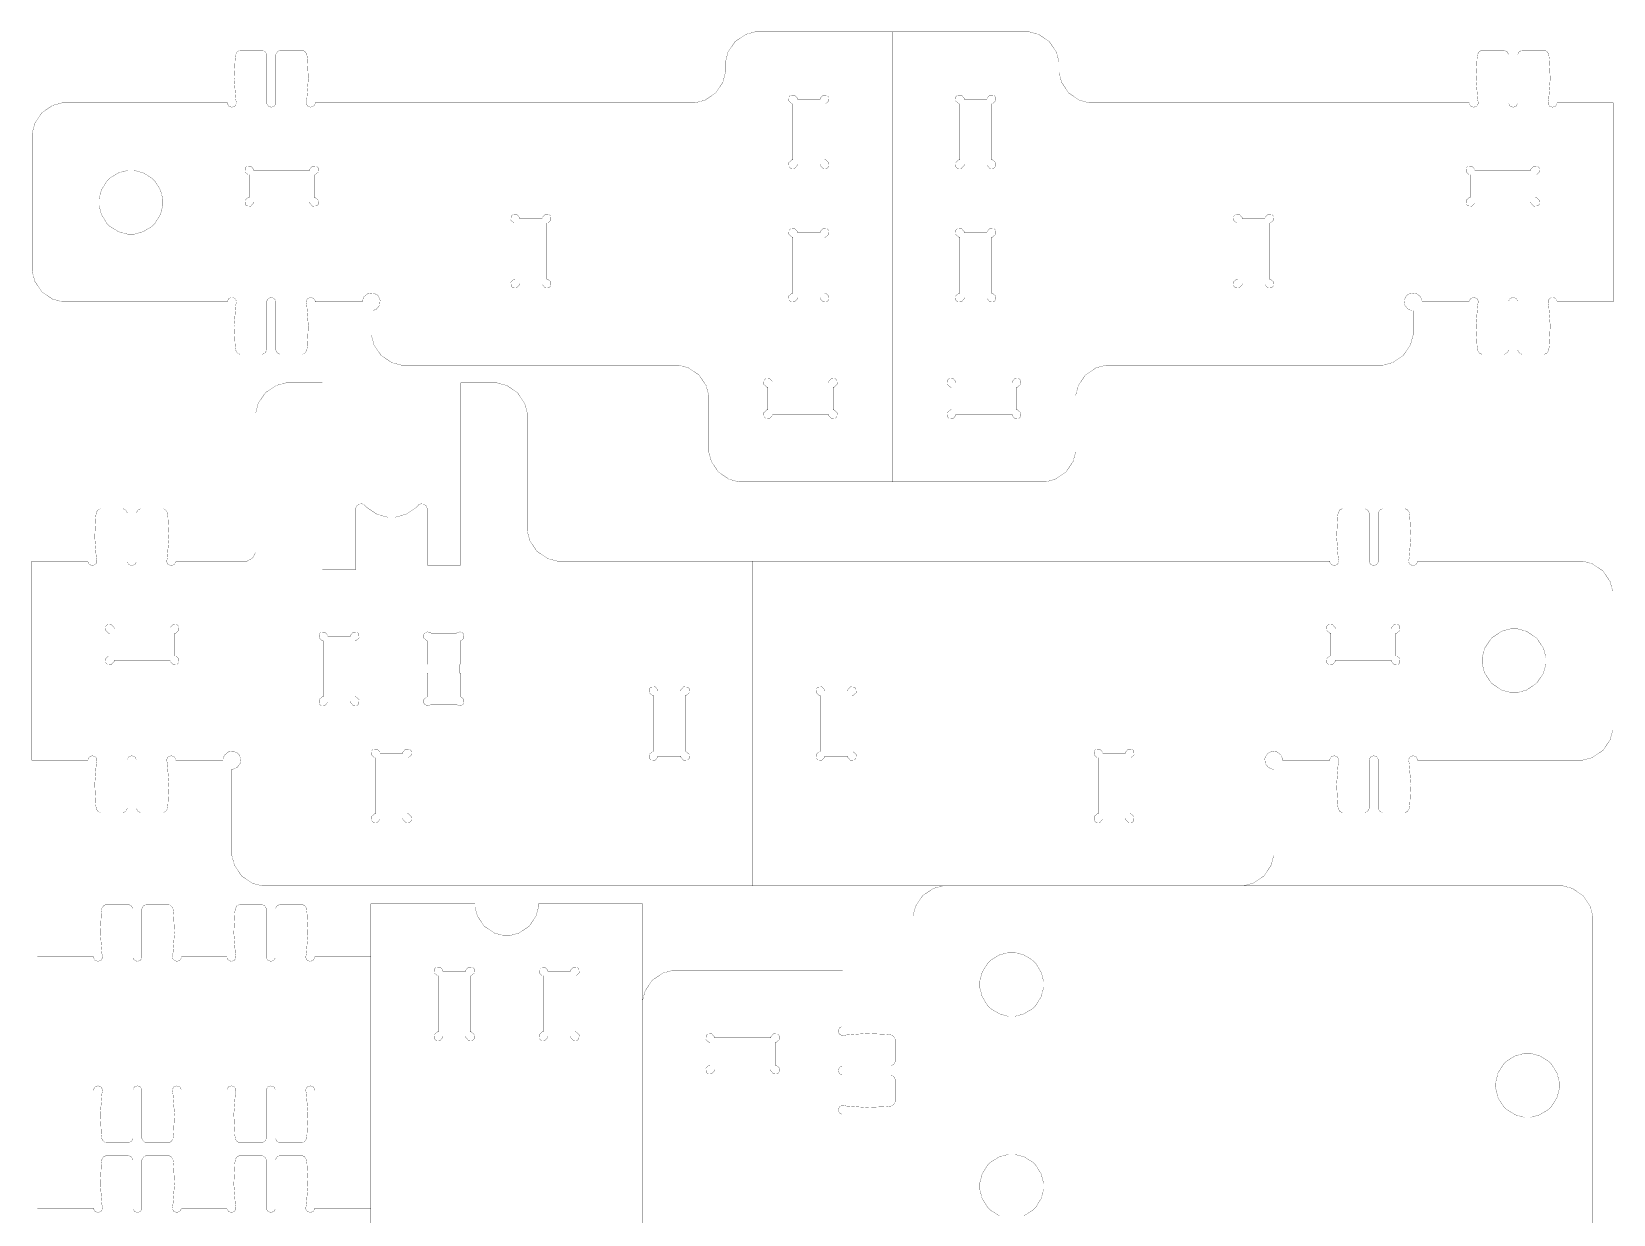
# Model space of a CAD drawing. Extents: x 0.1 to 11.9, y 0.1 to 11.9.
# Drawn here: x 5.98 to 11.9, y 7.5 to 11.93 of the extents above; entities that cross this region are included whole.
import ezdxf

# ---------------------------------------------------------------- set-up
doc = ezdxf.new("R2010")
doc.units = 0
doc.layers.get('0').update_dxf_attribs({"linetype": 'CONTINUOUS'})

msp = doc.modelspace()

# ---------------------------------------------------------------- linework, layer by layer
at = {"color": 1, "const_width": 0.00084}
for points in [[(8.70111, 11.933), (8.68892, 11.933), (8.6524, 11.9232), (8.61268, 11.8964), (8.58589, 11.8567), (8.57611, 11.8202), (8.57611, 11.808)], [(8.70111, 11.933), (9.20111, 11.933)], [(9.70111, 11.933), (9.20111, 11.933)], [(9.20111, 11.933), (9.20111, 10.2455)], [(9.82611, 11.808), (9.82611, 11.8202), (9.81625, 11.8567), (9.7895, 11.8964), (9.74972, 11.9232), (9.71326, 11.933), (9.70111, 11.933)], [(6.76042, 11.8636), (6.75717, 11.8636), (6.74744, 11.8587), (6.74126, 11.8489), (6.74094, 11.8465)], [(6.83789, 11.8636), (6.76042, 11.8636)], [(6.85758, 11.8439), (6.85758, 11.8474), (6.85178, 11.8578), (6.84136, 11.8636), (6.83789, 11.8636)], [(6.91075, 11.8636), (6.90722, 11.8636), (6.89681, 11.8578), (6.89106, 11.8474), (6.89106, 11.8439)], [(6.91075, 11.8636), (6.98822, 11.8636)], [(7.00776, 11.8465), (7.00743, 11.8489), (7.00119, 11.8587), (6.99143, 11.8636), (6.98822, 11.8636)], [(11.414, 11.8636), (11.4107, 11.8636), (11.401, 11.8587), (11.3948, 11.8489), (11.3945, 11.8465)], [(11.4915, 11.8636), (11.414, 11.8636)], [(11.5111, 11.8439), (11.5111, 11.8474), (11.5054, 11.8578), (11.495, 11.8636), (11.4915, 11.8636)], [(11.5643, 11.8636), (11.5608, 11.8636), (11.5503, 11.8578), (11.5446, 11.8474), (11.5446, 11.8439)], [(11.5643, 11.8636), (11.6418, 11.8636)], [(11.6613, 11.8465), (11.661, 11.8489), (11.6547, 11.8587), (11.645, 11.8636), (11.6418, 11.8636)], [(6.74094, 11.8465), (6.73893, 11.8315), (6.73557, 11.7565), (6.741, 11.6816), (6.74343, 11.6667)], [(6.85758, 11.6667), (6.85758, 11.8439)], [(6.89106, 11.6667), (6.89106, 11.8439)], [(7.00526, 11.6667), (7.00765, 11.6816), (7.01303, 11.7565), (7.00971, 11.8315), (7.00776, 11.8465)], [(8.57611, 11.808), (8.57611, 11.7917)], [(9.82611, 11.808), (9.82611, 11.7917)], [(11.3945, 11.8465), (11.3925, 11.8315), (11.3891, 11.7565), (11.3945, 11.6816), (11.397, 11.6667)], [(11.5111, 11.6667), (11.5111, 11.8439)], [(11.5446, 11.6667), (11.5446, 11.8439)], [(11.6588, 11.6667), (11.6612, 11.6816), (11.6666, 11.7565), (11.6633, 11.8315), (11.6613, 11.8465)], [(8.45111, 11.6667), (8.46326, 11.6667), (8.49972, 11.6765), (8.5395, 11.7033), (8.56625, 11.7431), (8.57611, 11.7796), (8.57611, 11.7917)], [(9.82611, 11.7917), (9.82611, 11.7796), (9.83589, 11.7431), (9.86268, 11.7033), (9.9024, 11.6765), (9.93892, 11.6667), (9.95111, 11.6667)], [(8.84581, 11.68), (8.84581, 11.6839), (8.83544, 11.6955), (8.81982, 11.6946), (8.81722, 11.6919), (8.81456, 11.6893), (8.81358, 11.6737), (8.82514, 11.6633), (8.82904, 11.6633)], [(8.84581, 11.68), (8.93143, 11.68)], [(8.94814, 11.6633), (8.95199, 11.6633), (8.9636, 11.6737), (8.96257, 11.6893), (8.95996, 11.6919), (8.95731, 11.6946), (8.94174, 11.6955), (8.93143, 11.6839), (8.93143, 11.68)], [(9.47081, 11.68), (9.47081, 11.6839), (9.46044, 11.6955), (9.44482, 11.6946), (9.44222, 11.6919), (9.43956, 11.6893), (9.43858, 11.6737), (9.45014, 11.6633), (9.45404, 11.6633)], [(9.55643, 11.68), (9.47081, 11.68)], [(9.57314, 11.6633), (9.57699, 11.6633), (9.5886, 11.6737), (9.58757, 11.6893), (9.58496, 11.6919), (9.58231, 11.6946), (9.56674, 11.6955), (9.55643, 11.6839), (9.55643, 11.68)], [(6.10374, 11.6667), (6.09153, 11.6667), (6.05501, 11.6569), (6.01531, 11.6301), (5.9885, 11.5904), (5.97874, 11.5539), (5.97874, 11.5417)], [(6.10374, 11.6667), (6.70996, 11.6667)], [(6.70996, 11.6667), (6.70996, 11.6636), (6.71517, 11.6542), (6.72667, 11.65), (6.73817, 11.6542), (6.74343, 11.6636), (6.74343, 11.6667)], [(6.85758, 11.6667), (6.85758, 11.6636), (6.86279, 11.6542), (6.87429, 11.65), (6.88579, 11.6542), (6.89106, 11.6636), (6.89106, 11.6667)], [(7.00526, 11.6667), (7.00526, 11.6636), (7.01047, 11.6542), (7.02197, 11.65), (7.03342, 11.6542), (7.03868, 11.6636), (7.03868, 11.6667)], [(7.03868, 11.6667), (8.45111, 11.6667)], [(8.82904, 11.6633), (8.82904, 11.4527)], [(8.94814, 11.6633), (8.94814, 11.4527)], [(9.45404, 11.6633), (9.45404, 11.4527)], [(9.57314, 11.6633), (9.57314, 11.4527)], [(11.3635, 11.6667), (9.95111, 11.6667)], [(11.3635, 11.6667), (11.3635, 11.6636), (11.3687, 11.6542), (11.3802, 11.6501), (11.3917, 11.6542), (11.397, 11.6636), (11.397, 11.6667)], [(11.5111, 11.6667), (11.5111, 11.6636), (11.5164, 11.6542), (11.5278, 11.6501), (11.5393, 11.6542), (11.5446, 11.6636), (11.5446, 11.6667)], [(11.6588, 11.6667), (11.6588, 11.6636), (11.664, 11.6542), (11.6755, 11.6501), (11.687, 11.6542), (11.6922, 11.6636), (11.6922, 11.6667)], [(11.9029, 11.6667), (11.6922, 11.6667)], [(11.9029, 11.6667), (11.9029, 10.9206)], [(5.97874, 11.5417), (5.97874, 11.0456)], [(8.82904, 11.4527), (8.82514, 11.4527), (8.81358, 11.4424), (8.81456, 11.4268), (8.81722, 11.4241), (8.81982, 11.4215), (8.83544, 11.4205), (8.84581, 11.4321), (8.84581, 11.4359)], [(8.93143, 11.4359), (8.93143, 11.4321), (8.94174, 11.4205), (8.95731, 11.4215), (8.95996, 11.4241), (8.96257, 11.4268), (8.9636, 11.4424), (8.95199, 11.4527), (8.94814, 11.4527)], [(9.45404, 11.4527), (9.45014, 11.4527), (9.43858, 11.4424), (9.43956, 11.4268), (9.44222, 11.4241), (9.44482, 11.4215), (9.46044, 11.4205), (9.47081, 11.4321), (9.47081, 11.4359)], [(9.55643, 11.4359), (9.55643, 11.4321), (9.56674, 11.4205), (9.58231, 11.4215), (9.58496, 11.4241), (9.58757, 11.4268), (9.5886, 11.4424), (9.57699, 11.4527), (9.57314, 11.4527)], [(6.80789, 11.4137), (6.80789, 11.4176), (6.79753, 11.4293), (6.78196, 11.4282), (6.77935, 11.4256), (6.77669, 11.423), (6.77567, 11.4074), (6.78728, 11.397), (6.79118, 11.397)], [(6.79118, 11.3114), (6.79118, 11.397)], [(7.0185, 11.4137), (6.80789, 11.4137)], [(7.03526, 11.397), (7.03911, 11.397), (7.05067, 11.4074), (7.04969, 11.423), (7.0471, 11.4256), (7.04443, 11.4282), (7.02881, 11.4293), (7.0185, 11.4176), (7.0185, 11.4137)], [(7.03526, 11.3114), (7.03526, 11.397)], [(8.84581, 11.4359), (8.93143, 11.4359)], [(9.55643, 11.4359), (9.47081, 11.4359)], [(11.3837, 11.4137), (11.3837, 11.4176), (11.3733, 11.4293), (11.3578, 11.4282), (11.3551, 11.4256), (11.3525, 11.423), (11.3515, 11.4074), (11.3631, 11.397), (11.367, 11.397)], [(11.367, 11.3114), (11.367, 11.397)], [(11.3837, 11.4137), (11.5943, 11.4137)], [(11.6111, 11.397), (11.6149, 11.397), (11.6265, 11.4074), (11.6255, 11.423), (11.6229, 11.4256), (11.6202, 11.4282), (11.6046, 11.4293), (11.5943, 11.4176), (11.5943, 11.4137)], [(11.6111, 11.3114), (11.6111, 11.397)], [(6.79118, 11.3114), (6.78728, 11.3114), (6.77567, 11.3011), (6.77669, 11.2855), (6.77935, 11.2828), (6.78196, 11.2802), (6.79753, 11.2792), (6.80789, 11.2908), (6.80789, 11.2947)], [(7.0185, 11.2947), (6.80789, 11.2947)], [(7.0185, 11.2947), (7.0185, 11.2908), (7.02881, 11.2792), (7.04443, 11.2802), (7.0471, 11.2828), (7.04969, 11.2855), (7.05067, 11.3011), (7.03911, 11.3114), (7.03526, 11.3114)], [(11.367, 11.3114), (11.3631, 11.3114), (11.3515, 11.3011), (11.3525, 11.2855), (11.3551, 11.2828), (11.3578, 11.2802), (11.3733, 11.2792), (11.3837, 11.2908), (11.3837, 11.2947)], [(11.3837, 11.2947), (11.5943, 11.2947)], [(11.5943, 11.2947), (11.5943, 11.2908), (11.6046, 11.2792), (11.6202, 11.2802), (11.6229, 11.2828), (11.6255, 11.2855), (11.6265, 11.3011), (11.6149, 11.3114), (11.6111, 11.3114)], [(7.80447, 11.2328), (7.80447, 11.2367), (7.79411, 11.2482), (7.77849, 11.2472), (7.77587, 11.2446), (7.77322, 11.242), (7.77225, 11.2263), (7.78381, 11.216), (7.78771, 11.216)], [(7.78771, 11.216), (7.78771, 11.0054)], [(7.89008, 11.2328), (7.80447, 11.2328)], [(7.90679, 11.216), (7.91064, 11.216), (7.92225, 11.2263), (7.92122, 11.242), (7.91862, 11.2446), (7.91596, 11.2472), (7.90039, 11.2482), (7.89008, 11.2367), (7.89008, 11.2328)], [(7.90679, 11.216), (7.90679, 11.0054)], [(10.5122, 11.2328), (10.5122, 11.2367), (10.5018, 11.2482), (10.4862, 11.2472), (10.4836, 11.2446), (10.4809, 11.242), (10.4799, 11.2263), (10.4915, 11.216), (10.4954, 11.216)], [(10.4954, 11.216), (10.4954, 11.0054)], [(10.5122, 11.2328), (10.5978, 11.2328)], [(10.6145, 11.216), (10.6183, 11.216), (10.6299, 11.2263), (10.6289, 11.242), (10.6263, 11.2446), (10.6236, 11.2472), (10.6081, 11.2482), (10.5978, 11.2367), (10.5978, 11.2328)], [(10.6145, 11.216), (10.6145, 11.0054)], [(8.84581, 11.18), (8.84581, 11.1839), (8.83544, 11.1955), (8.81982, 11.1946), (8.81722, 11.1919), (8.81456, 11.1893), (8.81358, 11.1737), (8.82514, 11.1633), (8.82904, 11.1633)], [(8.82904, 11.1633), (8.82904, 10.9527)], [(8.84581, 11.18), (8.93143, 11.18)], [(8.94814, 11.1633), (8.95199, 11.1633), (8.9636, 11.1737), (8.96257, 11.1893), (8.95996, 11.1919), (8.95731, 11.1946), (8.94174, 11.1955), (8.93143, 11.1839), (8.93143, 11.18)], [(8.94814, 11.1633), (8.94814, 10.9527)], [(9.47081, 11.18), (9.47081, 11.1839), (9.46044, 11.1955), (9.44482, 11.1946), (9.44222, 11.1919), (9.43956, 11.1893), (9.43858, 11.1737), (9.45014, 11.1633), (9.45404, 11.1633)], [(9.45404, 11.1633), (9.45404, 10.9527)], [(9.55643, 11.18), (9.47081, 11.18)], [(9.57314, 11.1633), (9.57699, 11.1633), (9.5886, 11.1737), (9.58757, 11.1893), (9.58496, 11.1919), (9.58231, 11.1946), (9.56674, 11.1955), (9.55643, 11.1839), (9.55643, 11.18)], [(9.57314, 11.1633), (9.57314, 10.9527)], [(5.97874, 11.0456), (5.97874, 11.0335), (5.9885, 10.997), (6.01531, 10.9573), (6.05501, 10.9305), (6.09153, 10.9206), (6.10374, 10.9206)], [(7.78771, 11.0054), (7.78381, 11.0054), (7.77225, 10.9951), (7.77322, 10.9794), (7.77587, 10.9768), (7.77849, 10.9742), (7.79411, 10.9732), (7.80447, 10.9847), (7.80447, 10.9886)], [(7.89008, 10.9886), (7.80447, 10.9886)], [(7.89008, 10.9886), (7.89008, 10.9847), (7.90039, 10.9732), (7.91596, 10.9742), (7.91862, 10.9768), (7.92122, 10.9794), (7.92225, 10.9951), (7.91064, 11.0054), (7.90679, 11.0054)], [(10.4954, 11.0054), (10.4915, 11.0054), (10.4799, 10.9951), (10.4809, 10.9794), (10.4836, 10.9768), (10.4862, 10.9742), (10.5018, 10.9732), (10.5122, 10.9847), (10.5122, 10.9886)], [(10.5122, 10.9886), (10.5978, 10.9886)], [(10.5978, 10.9886), (10.5978, 10.9847), (10.6081, 10.9732), (10.6236, 10.9742), (10.6263, 10.9768), (10.6289, 10.9794), (10.6299, 10.9951), (10.6183, 11.0054), (10.6145, 11.0054)], [(6.10374, 10.9206), (6.70996, 10.9206)], [(6.74343, 10.9206), (6.74343, 10.9236), (6.7385, 10.9325), (6.7296, 10.9374), (6.72667, 10.9374), (6.72368, 10.9374), (6.71485, 10.9325), (6.70996, 10.9236), (6.70996, 10.9206)], [(6.74343, 10.9206), (6.741, 10.9058), (6.73557, 10.8309), (6.73893, 10.7559), (6.74094, 10.7409)], [(6.89106, 10.9206), (6.89106, 10.9238), (6.88579, 10.9332), (6.87429, 10.9374), (6.86279, 10.9332), (6.85758, 10.9238), (6.85758, 10.9206)], [(6.85758, 10.9206), (6.85758, 10.7435)], [(6.89106, 10.9206), (6.89106, 10.7435)], [(7.03868, 10.9206), (7.03868, 10.9238), (7.03342, 10.9332), (7.02197, 10.9374), (7.01047, 10.9332), (7.00526, 10.9238), (7.00526, 10.9206)], [(7.00776, 10.7409), (7.00971, 10.7559), (7.01303, 10.8309), (7.00765, 10.9058), (7.00526, 10.9206)], [(7.03868, 10.9206), (7.21588, 10.9206)], [(7.24935, 10.8872), (7.25413, 10.8872), (7.26856, 10.8932), (7.28022, 10.9079), (7.28233, 10.9265), (7.27636, 10.941), (7.273, 10.9443), (7.26958, 10.9477), (7.25515, 10.9537), (7.23649, 10.9516), (7.22179, 10.9399), (7.21588, 10.9255), (7.21588, 10.9206)], [(8.82904, 10.9527), (8.82514, 10.9527), (8.81358, 10.9424), (8.81456, 10.9268), (8.81722, 10.9241), (8.81982, 10.9215), (8.83544, 10.9205), (8.84581, 10.9321), (8.84581, 10.9359)], [(8.84581, 10.9359), (8.93143, 10.9359)], [(8.93143, 10.9359), (8.93143, 10.9321), (8.94174, 10.9205), (8.95731, 10.9215), (8.95996, 10.9241), (8.96257, 10.9268), (8.9636, 10.9424), (8.95199, 10.9527), (8.94814, 10.9527)], [(9.45404, 10.9527), (9.45014, 10.9527), (9.43858, 10.9424), (9.43956, 10.9268), (9.44222, 10.9241), (9.44482, 10.9215), (9.46044, 10.9205), (9.47081, 10.9321), (9.47081, 10.9359)], [(9.55643, 10.9359), (9.47081, 10.9359)], [(9.55643, 10.9359), (9.55643, 10.9321), (9.56674, 10.9205), (9.58231, 10.9215), (9.58496, 10.9241), (9.58757, 10.9268), (9.5886, 10.9424), (9.57699, 10.9527), (9.57314, 10.9527)], [(11.1864, 10.9206), (11.1864, 10.9255), (11.1804, 10.9399), (11.1657, 10.9516), (11.147, 10.9537), (11.1326, 10.9477), (11.1292, 10.9443), (11.1258, 10.941), (11.1198, 10.9265), (11.1219, 10.9079), (11.1336, 10.8932), (11.1481, 10.8872), (11.1529, 10.8872)], [(11.3635, 10.9206), (11.1864, 10.9206)], [(11.397, 10.9206), (11.397, 10.9238), (11.3917, 10.9332), (11.3802, 10.9373), (11.3687, 10.9332), (11.3635, 10.9238), (11.3635, 10.9206)], [(11.397, 10.9206), (11.3945, 10.9058), (11.3891, 10.8309), (11.3925, 10.7559), (11.3945, 10.7409)], [(11.5446, 10.9206), (11.5446, 10.9238), (11.5393, 10.9332), (11.5278, 10.9373), (11.5164, 10.9332), (11.5111, 10.9238), (11.5111, 10.9206)], [(11.5111, 10.9206), (11.5111, 10.7435)], [(11.5446, 10.9206), (11.5446, 10.7435)], [(11.6922, 10.9206), (11.6922, 10.923), (11.6873, 10.9326), (11.6784, 10.9374), (11.6755, 10.9374), (11.6725, 10.9374), (11.6636, 10.9326), (11.6587, 10.923), (11.6588, 10.9206)], [(11.6613, 10.7409), (11.6633, 10.7559), (11.6666, 10.8309), (11.6612, 10.9058), (11.6588, 10.9206)], [(11.9029, 10.9206), (11.6922, 10.9206)], [(7.24935, 10.8872), (7.24935, 10.808)], [(11.1529, 10.8872), (11.1529, 10.808)], [(7.24935, 10.808), (7.24935, 10.7958), (7.25911, 10.7593), (7.28592, 10.7196), (7.32563, 10.6928), (7.36214, 10.683), (7.37435, 10.683)], [(11.0279, 10.683), (11.04, 10.683), (11.0765, 10.6928), (11.1163, 10.7196), (11.143, 10.7593), (11.1529, 10.7958), (11.1529, 10.808)], [(6.74094, 10.7409), (6.74126, 10.7384), (6.74744, 10.7287), (6.75717, 10.7238), (6.76042, 10.7238)], [(6.83789, 10.7238), (6.84136, 10.7238), (6.85178, 10.7296), (6.85758, 10.74), (6.85758, 10.7435)], [(6.89106, 10.7435), (6.89106, 10.74), (6.89681, 10.7296), (6.90722, 10.7238), (6.91075, 10.7238)], [(6.98822, 10.7238), (6.99143, 10.7238), (7.00119, 10.7287), (7.00743, 10.7384), (7.00776, 10.7409)], [(11.3945, 10.7409), (11.3948, 10.7384), (11.401, 10.7287), (11.4107, 10.7238), (11.414, 10.7238)], [(11.4915, 10.7238), (11.495, 10.7238), (11.5054, 10.7296), (11.5111, 10.74), (11.5111, 10.7435)], [(11.5446, 10.7435), (11.5446, 10.74), (11.5503, 10.7296), (11.5608, 10.7238), (11.5643, 10.7238)], [(11.6418, 10.7238), (11.645, 10.7238), (11.6547, 10.7287), (11.661, 10.7384), (11.6613, 10.7409)], [(6.83789, 10.7238), (6.76042, 10.7238)], [(6.91075, 10.7238), (6.98822, 10.7238)], [(8.38861, 10.683), (7.37435, 10.683)], [(8.51361, 10.558), (8.51361, 10.5702), (8.50375, 10.6067), (8.477, 10.6464), (8.43722, 10.6732), (8.40076, 10.683), (8.38861, 10.683)], [(10.0136, 10.683), (10.0014, 10.683), (9.9649, 10.6732), (9.92518, 10.6464), (9.89839, 10.6067), (9.88861, 10.5702), (9.88861, 10.558)], [(10.0136, 10.683), (11.0279, 10.683)], [(11.4915, 10.7238), (11.414, 10.7238)], [(11.5643, 10.7238), (11.6418, 10.7238)], [(6.94081, 10.6166), (6.9286, 10.6166), (6.89214, 10.6068), (6.85243, 10.58), (6.82563, 10.5403), (6.81581, 10.5038), (6.81581, 10.4916)], [(7.06581, 10.6166), (6.94081, 10.6166)], [(7.06581, 9.91683), (7.06581, 10.6166)], [(7.70856, 10.6166), (7.58356, 10.6166)], [(7.58356, 10.6166), (7.58356, 9.93354)], [(7.83356, 10.4916), (7.83356, 10.5038), (7.82368, 10.5403), (7.79693, 10.58), (7.75717, 10.6068), (7.72071, 10.6166), (7.70856, 10.6166)], [(8.75206, 10.6175), (8.75206, 10.6214), (8.74169, 10.633), (8.72607, 10.6321), (8.72347, 10.6294), (8.72081, 10.6268), (8.71983, 10.6112), (8.73139, 10.6008), (8.73529, 10.6008)], [(8.96268, 10.6175), (8.75206, 10.6175)], [(8.97939, 10.6008), (8.98324, 10.6008), (8.99485, 10.6112), (8.99382, 10.6268), (8.99121, 10.6294), (8.98856, 10.6321), (8.97299, 10.633), (8.96268, 10.6214), (8.96268, 10.6175)], [(9.43956, 10.6175), (9.43956, 10.6214), (9.42919, 10.633), (9.41357, 10.6321), (9.41097, 10.6294), (9.40831, 10.6268), (9.40733, 10.6112), (9.41889, 10.6008), (9.42279, 10.6008)], [(9.43956, 10.6175), (9.65018, 10.6175)], [(9.66689, 10.6008), (9.67074, 10.6008), (9.68235, 10.6112), (9.68132, 10.6268), (9.67871, 10.6294), (9.67606, 10.6321), (9.66049, 10.633), (9.65018, 10.6214), (9.65018, 10.6175)], [(8.51361, 10.558), (8.51361, 10.3705)], [(8.73529, 10.6008), (8.73529, 10.5152)], [(8.97939, 10.6008), (8.97939, 10.5152)], [(9.42279, 10.6008), (9.42279, 10.5152)], [(9.66689, 10.6008), (9.66689, 10.5152)], [(9.88861, 10.558), (9.88861, 10.3705)], [(6.81581, 10.4916), (6.81581, 9.98768)], [(7.83356, 10.4916), (7.83356, 10.0733)], [(8.73529, 10.5152), (8.73139, 10.5152), (8.71983, 10.5049), (8.72081, 10.4893), (8.72347, 10.4866), (8.72607, 10.484), (8.74169, 10.483), (8.75206, 10.4946), (8.75206, 10.4984)], [(8.96268, 10.4984), (8.75206, 10.4984)], [(8.96268, 10.4984), (8.96268, 10.4946), (8.97299, 10.483), (8.98856, 10.484), (8.99121, 10.4866), (8.99382, 10.4893), (8.99485, 10.5049), (8.98324, 10.5152), (8.97939, 10.5152)], [(9.42279, 10.5152), (9.41889, 10.5152), (9.40733, 10.5049), (9.40831, 10.4893), (9.41097, 10.4866), (9.41357, 10.484), (9.42919, 10.483), (9.43956, 10.4946), (9.43956, 10.4984)], [(9.43956, 10.4984), (9.65018, 10.4984)], [(9.65018, 10.4984), (9.65018, 10.4946), (9.66049, 10.483), (9.67606, 10.484), (9.67871, 10.4866), (9.68132, 10.4893), (9.68235, 10.5049), (9.67074, 10.5152), (9.66689, 10.5152)], [(8.51361, 10.3705), (8.51361, 10.3583), (8.52339, 10.3218), (8.55018, 10.2821), (8.5899, 10.2553), (8.62642, 10.2455), (8.63861, 10.2455)], [(9.76361, 10.2455), (9.77576, 10.2455), (9.81222, 10.2553), (9.852, 10.2821), (9.87875, 10.3218), (9.88861, 10.3583), (9.88861, 10.3705)], [(9.20111, 10.2455), (8.63861, 10.2455)], [(9.20111, 10.2455), (9.76361, 10.2455)], [(6.23785, 10.1452), (6.2346, 10.1452), (6.22483, 10.1403), (6.21864, 10.1305), (6.21832, 10.128)], [(6.31532, 10.1452), (6.23785, 10.1452)], [(6.33501, 10.1255), (6.33501, 10.129), (6.32921, 10.1394), (6.31879, 10.1452), (6.31532, 10.1452)], [(6.38818, 10.1452), (6.38465, 10.1452), (6.37424, 10.1394), (6.36849, 10.129), (6.36849, 10.1255)], [(6.38818, 10.1452), (6.46565, 10.1452)], [(6.48519, 10.128), (6.48486, 10.1305), (6.47863, 10.1403), (6.46886, 10.1452), (6.46565, 10.1452)], [(7.22515, 10.157), (7.22319, 10.1592), (7.21468, 10.1632), (7.20344, 10.1623), (7.19444, 10.1554), (7.19081, 10.1468), (7.19081, 10.1439)], [(7.19081, 9.91683), (7.19081, 10.1439)], [(7.22515, 10.157), (7.2315, 10.15), (7.27018, 10.1243), (7.31104, 10.1127), (7.32471, 10.1127), (7.33826, 10.1127), (7.37913, 10.1243), (7.41786, 10.15), (7.42421, 10.157)], [(7.45856, 10.1439), (7.45856, 10.1468), (7.45486, 10.1554), (7.4459, 10.1623), (7.43463, 10.1632), (7.42611, 10.1592), (7.42421, 10.157)], [(7.45856, 10.1439), (7.45856, 9.93354)], [(10.8914, 10.1452), (10.8881, 10.1452), (10.8784, 10.1403), (10.8722, 10.1305), (10.8719, 10.128)], [(10.9689, 10.1452), (10.8914, 10.1452)], [(10.9886, 10.1255), (10.9886, 10.129), (10.9828, 10.1394), (10.9723, 10.1452), (10.9689, 10.1452)], [(11.0417, 10.1452), (11.0382, 10.1452), (11.0278, 10.1394), (11.022, 10.129), (11.022, 10.1255)], [(11.0417, 10.1452), (11.1192, 10.1452)], [(11.1387, 10.128), (11.1384, 10.1305), (11.1322, 10.1403), (11.1224, 10.1452), (11.1192, 10.1452)], [(6.21832, 10.128), (6.21631, 10.1131), (6.213, 10.0381), (6.21843, 9.96317), (6.22086, 9.94829)], [(6.33501, 9.94829), (6.33501, 10.1255)], [(6.36849, 9.94829), (6.36849, 10.1255)], [(6.48264, 9.94829), (6.48503, 9.96317), (6.49046, 10.0381), (6.48714, 10.1131), (6.48519, 10.128)], [(10.8719, 10.128), (10.8699, 10.1131), (10.8665, 10.0381), (10.872, 9.96317), (10.8744, 9.94829)], [(10.9886, 9.94829), (10.9886, 10.1255)], [(11.022, 9.94829), (11.022, 10.1255)], [(11.1362, 9.94829), (11.1386, 9.96317), (11.144, 10.0381), (11.1407, 10.1131), (11.1387, 10.128)], [(7.83356, 10.0733), (7.83356, 10.0611), (7.84332, 10.0247), (7.87011, 9.98492), (7.90983, 9.95817), (7.94635, 9.94829), (7.95856, 9.94829)], [(6.77647, 9.94829), (6.78342, 9.94829), (6.80425, 9.95985), (6.81581, 9.98074), (6.81581, 9.98768)], [(6.18739, 9.94829), (5.97678, 9.94829)], [(5.97678, 9.94829), (5.97678, 9.20226)], [(6.18739, 9.94829), (6.18739, 9.94521), (6.1926, 9.93576), (6.2041, 9.93158), (6.2156, 9.93576), (6.22086, 9.94521), (6.22086, 9.94829)], [(6.33501, 9.94829), (6.33501, 9.94521), (6.34022, 9.93576), (6.35172, 9.93158), (6.36322, 9.93576), (6.36849, 9.94521), (6.36849, 9.94829)], [(6.48264, 9.94829), (6.48264, 9.94521), (6.48785, 9.93576), (6.49935, 9.93158), (6.51085, 9.93576), (6.51611, 9.94521), (6.51611, 9.94829)], [(6.77647, 9.94829), (6.51611, 9.94829)], [(7.06581, 9.91683), (7.19081, 9.91683)], [(7.58356, 9.93354), (7.45856, 9.93354)], [(8.67854, 9.94829), (7.95856, 9.94829)], [(8.67854, 9.94829), (10.8409, 9.94829)], [(8.67854, 9.94829), (8.67854, 8.73133)], [(10.8409, 9.94829), (10.8409, 9.94521), (10.8461, 9.93576), (10.8576, 9.93158), (10.8691, 9.93576), (10.8744, 9.94521), (10.8744, 9.94829)], [(10.9886, 9.94829), (10.9886, 9.94521), (10.9938, 9.93576), (11.0053, 9.93158), (11.0168, 9.93576), (11.022, 9.94521), (11.022, 9.94829)], [(11.1362, 9.94829), (11.1362, 9.94521), (11.1414, 9.93576), (11.1529, 9.93158), (11.1644, 9.93576), (11.1697, 9.94521), (11.1697, 9.94829)], [(11.1697, 9.94829), (11.7759, 9.94829)], [(11.9009, 9.82329), (11.9009, 9.8355), (11.8911, 9.87201), (11.8643, 9.91174), (11.8245, 9.93853), (11.7881, 9.94829), (11.7759, 9.94829)], [(11.9009, 9.82329), (11.9009, 9.32726)], [(6.28532, 9.69536), (6.28532, 9.69928), (6.27496, 9.71083), (6.25933, 9.70985), (6.25672, 9.70719), (6.25407, 9.70458), (6.2531, 9.68896), (6.26471, 9.6786), (6.26861, 9.6786)], [(6.26861, 9.59299), (6.26861, 9.6786)], [(6.28532, 9.69536), (6.49593, 9.69536)], [(6.51269, 9.6786), (6.51654, 9.6786), (6.5281, 9.68896), (6.52713, 9.70458), (6.52453, 9.70719), (6.52186, 9.70985), (6.50624, 9.71083), (6.49593, 9.69928), (6.49593, 9.69536)], [(6.51269, 9.59299), (6.51269, 9.6786)], [(7.0855, 9.66683), (7.0855, 9.67074), (7.07514, 9.68229), (7.05957, 9.68132), (7.05697, 9.67865), (7.05431, 9.67606), (7.05328, 9.66043), (7.06489, 9.65007), (7.06879, 9.65007)], [(7.0855, 9.66683), (7.17117, 9.66683)], [(7.18787, 9.65007), (7.19174, 9.65007), (7.20329, 9.66043), (7.20231, 9.67606), (7.19971, 9.67865), (7.19706, 9.68132), (7.18147, 9.68229), (7.17117, 9.67074), (7.17117, 9.66683)], [(7.47467, 9.67714), (7.47282, 9.67947), (7.46039, 9.68354), (7.44863, 9.678), (7.44715, 9.67546), (7.44564, 9.67296), (7.44624, 9.65989), (7.45562, 9.65087), (7.45856, 9.65033)], [(7.56743, 9.67714), (7.47467, 9.67714)], [(7.58356, 9.65033), (7.58643, 9.65087), (7.59581, 9.65989), (7.5964, 9.67296), (7.59494, 9.67546), (7.59343, 9.678), (7.5816, 9.68354), (7.56922, 9.67947), (7.56743, 9.67714)], [(10.8611, 9.69536), (10.8611, 9.69928), (10.8508, 9.71083), (10.8351, 9.70985), (10.8325, 9.70719), (10.8299, 9.70458), (10.8289, 9.68896), (10.8404, 9.6786), (10.8443, 9.6786)], [(10.8443, 9.59299), (10.8443, 9.6786)], [(11.0717, 9.69536), (10.8611, 9.69536)], [(11.0885, 9.6786), (11.0923, 9.6786), (11.1039, 9.68896), (11.1029, 9.70458), (11.1003, 9.70719), (11.0977, 9.70985), (11.082, 9.71083), (11.0717, 9.69928), (11.0717, 9.69536)], [(11.0885, 9.59299), (11.0885, 9.6786)], [(7.06879, 9.43946), (7.06879, 9.65007)], [(7.18787, 9.43946), (7.18787, 9.65007)], [(7.45856, 9.65033), (7.45856, 9.56147)], [(7.58356, 9.65033), (7.58356, 9.56147)], [(6.26861, 9.59299), (6.26471, 9.59299), (6.2531, 9.58268), (6.25407, 9.56711), (6.25672, 9.56446), (6.25933, 9.56185), (6.27496, 9.56082), (6.28532, 9.57243), (6.28532, 9.57628)], [(6.28532, 9.57628), (6.49593, 9.57628)], [(6.49593, 9.57628), (6.49593, 9.57243), (6.50624, 9.56082), (6.52186, 9.56185), (6.52453, 9.56446), (6.52713, 9.56711), (6.5281, 9.58268), (6.51654, 9.59299), (6.51269, 9.59299)], [(7.46149, 9.56147), (7.45856, 9.56147)], [(7.46149, 9.52806), (7.46149, 9.56147)], [(7.58356, 9.56147), (7.58057, 9.56147)], [(7.58057, 9.52806), (7.58057, 9.56147)], [(10.8443, 9.59299), (10.8404, 9.59299), (10.8289, 9.58268), (10.8299, 9.56711), (10.8325, 9.56446), (10.8351, 9.56185), (10.8508, 9.56082), (10.8611, 9.57243), (10.8611, 9.57628)], [(11.0717, 9.57628), (10.8611, 9.57628)], [(11.0717, 9.57628), (11.0717, 9.57243), (11.082, 9.56082), (11.0977, 9.56185), (11.1003, 9.56446), (11.1029, 9.56711), (11.1039, 9.58268), (11.0923, 9.59299), (11.0885, 9.59299)], [(7.45856, 9.52806), (7.45856, 9.43918)], [(7.46149, 9.52806), (7.45856, 9.52806)], [(7.58356, 9.52806), (7.58057, 9.52806)], [(7.58356, 9.52806), (7.58356, 9.43918)], [(7.06879, 9.43946), (7.06489, 9.43946), (7.05328, 9.42914), (7.05431, 9.41351), (7.05697, 9.41086), (7.05957, 9.40826), (7.07514, 9.40728), (7.0855, 9.41889), (7.0855, 9.42275)], [(7.17117, 9.42275), (7.17117, 9.41889), (7.18147, 9.40728), (7.19706, 9.40826), (7.19971, 9.41086), (7.20231, 9.41351), (7.20329, 9.42914), (7.19174, 9.43946), (7.18787, 9.43946)], [(7.45856, 9.43918), (7.45562, 9.43869), (7.44624, 9.42969), (7.44564, 9.41667), (7.44715, 9.41411), (7.44863, 9.41163), (7.46039, 9.40603), (7.47282, 9.4101), (7.47467, 9.41237)], [(7.56743, 9.41237), (7.56922, 9.4101), (7.5816, 9.40603), (7.59343, 9.41163), (7.59494, 9.41411), (7.5964, 9.41667), (7.59581, 9.42969), (7.58643, 9.43869), (7.58356, 9.43918)], [(8.32319, 9.46164), (8.32319, 9.46556), (8.31282, 9.47711), (8.29725, 9.47613), (8.29465, 9.47347), (8.29199, 9.47086), (8.29101, 9.45524), (8.30257, 9.44488), (8.30647, 9.44488)], [(8.30647, 9.23426), (8.30647, 9.44488)], [(8.32319, 9.46164), (8.40886, 9.46164)], [(8.42557, 9.44488), (8.42942, 9.44488), (8.44103, 9.45524), (8.44, 9.47086), (8.43739, 9.47347), (8.43474, 9.47613), (8.41917, 9.47711), (8.40886, 9.46556), (8.40886, 9.46164)], [(8.42557, 9.23426), (8.42557, 9.44488)], [(8.94819, 9.46164), (8.94819, 9.46556), (8.93782, 9.47711), (8.92225, 9.47613), (8.91965, 9.47347), (8.91699, 9.47086), (8.91601, 9.45524), (8.92757, 9.44488), (8.93147, 9.44488)], [(8.93147, 9.23426), (8.93147, 9.44488)], [(9.03386, 9.46164), (8.94819, 9.46164)], [(9.05057, 9.44488), (9.05442, 9.44488), (9.06603, 9.45524), (9.065, 9.47086), (9.06239, 9.47347), (9.05974, 9.47613), (9.04417, 9.47711), (9.03386, 9.46556), (9.03386, 9.46164)], [(9.05057, 9.23426), (9.05057, 9.44488)], [(7.0855, 9.42275), (7.17117, 9.42275)], [(7.56743, 9.41237), (7.47467, 9.41237)], [(11.7759, 9.20226), (11.7881, 9.20226), (11.8245, 9.21208), (11.8643, 9.23887), (11.8911, 9.2786), (11.9009, 9.31511), (11.9009, 9.32726)], [(5.97678, 9.20226), (6.18739, 9.20226)], [(6.22086, 9.20226), (6.22086, 9.2054), (6.2156, 9.21485), (6.2041, 9.21903), (6.1926, 9.21485), (6.18739, 9.2054), (6.18739, 9.20226)], [(6.22086, 9.20226), (6.21843, 9.18739), (6.213, 9.11247), (6.21631, 9.03743), (6.21832, 9.02251)], [(6.36849, 9.20226), (6.36849, 9.2054), (6.36322, 9.21485), (6.35172, 9.21903), (6.34022, 9.21485), (6.33501, 9.2054), (6.33501, 9.20226)], [(6.33501, 9.20226), (6.33501, 9.02507)], [(6.36849, 9.20226), (6.36849, 9.02507)], [(6.51611, 9.20226), (6.51611, 9.2054), (6.51085, 9.21485), (6.49935, 9.21903), (6.48785, 9.21485), (6.48264, 9.2054), (6.48264, 9.20226)], [(6.48519, 9.02251), (6.48714, 9.03743), (6.49046, 9.11247), (6.48503, 9.18739), (6.48264, 9.20226)], [(6.51611, 9.20226), (6.69331, 9.20226)], [(6.72678, 9.16878), (6.73156, 9.16878), (6.74599, 9.17475), (6.75765, 9.18946), (6.75976, 9.20811), (6.75379, 9.22254), (6.75043, 9.22592), (6.74701, 9.22933), (6.73258, 9.23529), (6.71392, 9.23318), (6.69922, 9.22151), (6.69331, 9.20708), (6.69331, 9.20226)], [(7.28185, 9.22835), (7.28185, 9.23226), (7.27149, 9.24388), (7.25592, 9.24283), (7.25331, 9.24018), (7.25065, 9.23757), (7.24968, 9.222), (7.26124, 9.21164), (7.26514, 9.21164)], [(7.26514, 9.21164), (7.26514, 9.00103)], [(7.28185, 9.22835), (7.36751, 9.22835)], [(7.38422, 9.21164), (7.38807, 9.21164), (7.39968, 9.222), (7.39865, 9.23757), (7.39606, 9.24018), (7.39339, 9.24283), (7.37782, 9.24388), (7.36751, 9.23226), (7.36751, 9.22835)], [(7.38422, 9.21164), (7.38422, 9.00103)], [(8.30647, 9.23426), (8.30257, 9.23426), (8.29101, 9.22396), (8.29199, 9.20839), (8.29465, 9.20574), (8.29725, 9.20313), (8.31282, 9.2021), (8.32319, 9.21371), (8.32319, 9.21756)], [(8.32319, 9.21756), (8.40886, 9.21756)], [(8.40886, 9.21756), (8.40886, 9.21371), (8.41917, 9.2021), (8.43474, 9.20313), (8.43739, 9.20574), (8.44, 9.20839), (8.44103, 9.22396), (8.42942, 9.23426), (8.42557, 9.23426)], [(8.93147, 9.23426), (8.92757, 9.23426), (8.91601, 9.22396), (8.91699, 9.20839), (8.91965, 9.20574), (8.92225, 9.20313), (8.93782, 9.2021), (8.94819, 9.21371), (8.94819, 9.21756)], [(9.03386, 9.21756), (8.94819, 9.21756)], [(9.03386, 9.21756), (9.03386, 9.21371), (9.04417, 9.2021), (9.05974, 9.20313), (9.06239, 9.20574), (9.065, 9.20839), (9.06603, 9.22396), (9.05442, 9.23426), (9.05057, 9.23426)], [(9.98953, 9.22835), (9.98953, 9.23226), (9.97917, 9.24388), (9.9636, 9.24283), (9.96099, 9.24018), (9.95833, 9.23757), (9.95736, 9.222), (9.96892, 9.21164), (9.97282, 9.21164)], [(9.97282, 9.21164), (9.97282, 9.00103)], [(10.0752, 9.22835), (9.98953, 9.22835)], [(10.0919, 9.21164), (10.0958, 9.21164), (10.1073, 9.222), (10.1063, 9.23757), (10.1037, 9.24018), (10.1011, 9.24283), (10.0855, 9.24388), (10.0752, 9.23226), (10.0752, 9.22835)], [(10.0919, 9.21164), (10.0919, 9.00103)], [(10.6637, 9.20226), (10.6637, 9.20708), (10.6578, 9.22151), (10.6431, 9.23318), (10.6244, 9.23529), (10.61, 9.22933), (10.6066, 9.22592), (10.6032, 9.22254), (10.5972, 9.20811), (10.5993, 9.18946), (10.6111, 9.17475), (10.6255, 9.16878), (10.6303, 9.16878)], [(10.8409, 9.20226), (10.6637, 9.20226)], [(10.8744, 9.20226), (10.8744, 9.2054), (10.8691, 9.21485), (10.8576, 9.21903), (10.8461, 9.21485), (10.8409, 9.2054), (10.8409, 9.20226)], [(10.8744, 9.20226), (10.872, 9.18739), (10.8665, 9.11247), (10.8699, 9.03743), (10.8719, 9.02251)], [(11.022, 9.20226), (11.022, 9.2054), (11.0168, 9.21485), (11.0053, 9.21903), (10.9938, 9.21485), (10.9886, 9.2054), (10.9886, 9.20226)], [(10.9886, 9.20226), (10.9886, 9.02507)], [(11.022, 9.20226), (11.022, 9.02507)], [(11.1697, 9.20226), (11.1697, 9.2054), (11.1644, 9.21485), (11.1529, 9.21903), (11.1414, 9.21485), (11.1362, 9.2054), (11.1362, 9.20226)], [(11.1387, 9.02251), (11.1407, 9.03743), (11.144, 9.11247), (11.1386, 9.18739), (11.1362, 9.20226)], [(11.7759, 9.20226), (11.1697, 9.20226)], [(6.72678, 8.85633), (6.72678, 9.16878)], [(10.6303, 8.85633), (10.6303, 9.16878)], [(6.21832, 9.02251), (6.21864, 9.02007), (6.22483, 9.01031), (6.2346, 9.00538), (6.23785, 9.00538)], [(6.31532, 9.00538), (6.31879, 9.00538), (6.32921, 9.01118), (6.33501, 9.0216), (6.33501, 9.02507)], [(6.36849, 9.02507), (6.36849, 9.0216), (6.37424, 9.01118), (6.38465, 9.00538), (6.38818, 9.00538)], [(6.46565, 9.00538), (6.46886, 9.00538), (6.47863, 9.01031), (6.48486, 9.02007), (6.48519, 9.02251)], [(10.8719, 9.02251), (10.8722, 9.02007), (10.8784, 9.01031), (10.8881, 9.00538), (10.8914, 9.00538)], [(10.9689, 9.00538), (10.9723, 9.00538), (10.9828, 9.01118), (10.9886, 9.0216), (10.9886, 9.02507)], [(11.022, 9.02507), (11.022, 9.0216), (11.0278, 9.01118), (11.0382, 9.00538), (11.0417, 9.00538)], [(11.1192, 9.00538), (11.1224, 9.00538), (11.1322, 9.01031), (11.1384, 9.02007), (11.1387, 9.02251)], [(6.31532, 9.00538), (6.23785, 9.00538)], [(6.38818, 9.00538), (6.46565, 9.00538)], [(7.26514, 9.00103), (7.26124, 9.00103), (7.24968, 8.99072), (7.25065, 8.9751), (7.25331, 8.97244), (7.25592, 8.96983), (7.27149, 8.96886), (7.28185, 8.98042), (7.28185, 8.98426)], [(7.28185, 8.98426), (7.36751, 8.98426)], [(7.36751, 8.98426), (7.36751, 8.98042), (7.37782, 8.96886), (7.39339, 8.96983), (7.39606, 8.97244), (7.39865, 8.9751), (7.39968, 8.99072), (7.38807, 9.00103), (7.38422, 9.00103)], [(9.97282, 9.00103), (9.96892, 9.00103), (9.95736, 8.99072), (9.95833, 8.9751), (9.96099, 8.97244), (9.9636, 8.96983), (9.97917, 8.96886), (9.98953, 8.98042), (9.98953, 8.98426)], [(10.0752, 8.98426), (9.98953, 8.98426)], [(10.0752, 8.98426), (10.0752, 8.98042), (10.0855, 8.96886), (10.1011, 8.96983), (10.1037, 8.97244), (10.1063, 8.9751), (10.1073, 8.99072), (10.0958, 9.00103), (10.0919, 9.00103)], [(10.9689, 9.00538), (10.8914, 9.00538)], [(11.0417, 9.00538), (11.1192, 9.00538)], [(6.72678, 8.85633), (6.72678, 8.84418), (6.73654, 8.80767), (6.76335, 8.76796), (6.80306, 8.74115), (6.83957, 8.73133), (6.85178, 8.73133)], [(10.5053, 8.73133), (10.5175, 8.73133), (10.5539, 8.74115), (10.5937, 8.76796), (10.6204, 8.80767), (10.6303, 8.84418), (10.6303, 8.85633)], [(8.67854, 8.73133), (6.85178, 8.73133)], [(8.67854, 8.73133), (10.5053, 8.73133)], [(9.40403, 8.73133), (9.39182, 8.73133), (9.35531, 8.72151), (9.3156, 8.69472), (9.28879, 8.655), (9.27903, 8.61854), (9.27903, 8.60633)], [(11.7012, 8.73133), (10.5053, 8.73133)], [(11.8262, 8.60633), (11.8262, 8.61854), (11.8163, 8.655), (11.7896, 8.69472), (11.7498, 8.72151), (11.7134, 8.73133), (11.7012, 8.73133)], [(6.2589, 8.66151), (6.25564, 8.66151), (6.24588, 8.65668), (6.23969, 8.64692), (6.23936, 8.64442)], [(6.33637, 8.66151), (6.2589, 8.66151)], [(6.35607, 8.64188), (6.35607, 8.64535), (6.35026, 8.65576), (6.33985, 8.66151), (6.33637, 8.66151)], [(6.40918, 8.66151), (6.40571, 8.66151), (6.39529, 8.65576), (6.38954, 8.64535), (6.38954, 8.64188)], [(6.40918, 8.66151), (6.48671, 8.66151)], [(6.50618, 8.64442), (6.50586, 8.64692), (6.49962, 8.65668), (6.4899, 8.66151), (6.48671, 8.66151)], [(6.7589, 8.66151), (6.75564, 8.66151), (6.74588, 8.65668), (6.73969, 8.64692), (6.73936, 8.64442)], [(6.83637, 8.66151), (6.7589, 8.66151)], [(6.85607, 8.64188), (6.85607, 8.64535), (6.85026, 8.65576), (6.83985, 8.66151), (6.83637, 8.66151)], [(6.90918, 8.66151), (6.90571, 8.66151), (6.89529, 8.65576), (6.88954, 8.64535), (6.88954, 8.64188)], [(6.90918, 8.66151), (6.98671, 8.66151)], [(7.00618, 8.64442), (7.00586, 8.64692), (6.99962, 8.65668), (6.9899, 8.66151), (6.98671, 8.66151)], [(7.24778, 6.94553), (7.24778, 8.66401)], [(7.63753, 8.66401), (7.24778, 8.66401)], [(7.63753, 8.66401), (7.63753, 8.65246), (7.64686, 8.61768), (7.67242, 8.57981), (7.71024, 8.55431), (7.74501, 8.54492), (7.75662, 8.54492), (7.76818, 8.54492), (7.80296, 8.55431), (7.84082, 8.57981), (7.86638, 8.61768), (7.87576, 8.65246), (7.87576, 8.66401)], [(8.26551, 8.66401), (7.87576, 8.66401)], [(8.26551, 6.94553), (8.26551, 8.66401)], [(6.23936, 8.64442), (6.23736, 8.6295), (6.23406, 8.55447), (6.23947, 8.47954), (6.24186, 8.46468)], [(6.35607, 8.46468), (6.35607, 8.64188)], [(6.38954, 8.46468), (6.38954, 8.64188)], [(6.50369, 8.46468), (6.50608, 8.47954), (6.5115, 8.55447), (6.50814, 8.6295), (6.50618, 8.64442)], [(6.73936, 8.64442), (6.73736, 8.6295), (6.73406, 8.55447), (6.73947, 8.47954), (6.74186, 8.46468)], [(6.85607, 8.46468), (6.85607, 8.64188)], [(6.88954, 8.46468), (6.88954, 8.64188)], [(7.00369, 8.46468), (7.00608, 8.47954), (7.0115, 8.55447), (7.00814, 8.6295), (7.00618, 8.64442)], [(9.27903, 8.60633), (9.27903, 7.36025)], [(11.8262, 8.60633), (11.8262, 7.36025)], [(5.99778, 8.46468), (6.20839, 8.46468)], [(5.99778, 7.96468), (5.99778, 8.46468)], [(6.20839, 8.46468), (6.20839, 8.46158), (6.2136, 8.45215), (6.2251, 8.44797), (6.2366, 8.45215), (6.24186, 8.46158), (6.24186, 8.46468)], [(6.35607, 8.46468), (6.35607, 8.46158), (6.36128, 8.45215), (6.37278, 8.44797), (6.38428, 8.45215), (6.38954, 8.46158), (6.38954, 8.46468)], [(6.50369, 8.46468), (6.50369, 8.46158), (6.5089, 8.45215), (6.5204, 8.44797), (6.5319, 8.45215), (6.53717, 8.46158), (6.53717, 8.46468)], [(6.53717, 8.46468), (6.70839, 8.46468)], [(6.70839, 8.46468), (6.70839, 8.46158), (6.7136, 8.45215), (6.7251, 8.44797), (6.7366, 8.45215), (6.74186, 8.46158), (6.74186, 8.46468)], [(6.85607, 8.46468), (6.85607, 8.46158), (6.86128, 8.45215), (6.87278, 8.44797), (6.88428, 8.45215), (6.88954, 8.46158), (6.88954, 8.46468)], [(7.00369, 8.46468), (7.00369, 8.46158), (7.0089, 8.45215), (7.0204, 8.44797), (7.0319, 8.45215), (7.03717, 8.46158), (7.03717, 8.46468)], [(7.03717, 8.46468), (7.24778, 8.46468)], [(7.51747, 8.41108), (7.51747, 8.41499), (7.50711, 8.42654), (7.49149, 8.42557), (7.48887, 8.4229), (7.48622, 8.42031), (7.48525, 8.40468), (7.49685, 8.39432), (7.50076, 8.39432)], [(7.61985, 8.39432), (7.62369, 8.39432), (7.63525, 8.40468), (7.63428, 8.42031), (7.63167, 8.4229), (7.62901, 8.42557), (7.61339, 8.42654), (7.60308, 8.41499), (7.60308, 8.41108)], [(7.91021, 8.41108), (7.91021, 8.41499), (7.89985, 8.42654), (7.88422, 8.42557), (7.88162, 8.4229), (7.87896, 8.42031), (7.87799, 8.40468), (7.88954, 8.39432), (7.89344, 8.39432)], [(8.01253, 8.39432), (8.01639, 8.39432), (8.028, 8.40468), (8.02696, 8.42031), (8.02436, 8.4229), (8.02171, 8.42557), (8.00612, 8.42654), (7.99582, 8.41499), (7.99582, 8.41108)], [(7.50076, 8.18371), (7.50076, 8.39432)], [(7.60308, 8.41108), (7.51747, 8.41108)], [(7.61985, 8.18371), (7.61985, 8.39432)], [(7.89344, 8.18371), (7.89344, 8.39432)], [(7.99582, 8.41108), (7.91021, 8.41108)], [(8.01253, 8.18371), (8.01253, 8.39432)], [(8.39051, 8.41401), (8.37831, 8.41401), (8.34179, 8.40419), (8.30208, 8.37739), (8.27528, 8.33768), (8.26551, 8.30122), (8.26551, 8.28901)], [(9.01551, 8.41401), (8.39051, 8.41401)], [(9.01551, 8.2034), (9.01551, 8.41401)], [(7.50076, 8.18371), (7.49685, 8.18371), (7.48525, 8.17339), (7.48622, 8.15776), (7.48887, 8.15511), (7.49149, 8.1525), (7.50711, 8.15153), (7.51747, 8.16308), (7.51747, 8.16694)], [(7.60308, 8.16694), (7.60308, 8.16308), (7.61339, 8.15153), (7.62901, 8.1525), (7.63167, 8.15511), (7.63428, 8.15776), (7.63525, 8.17339), (7.62369, 8.18371), (7.61985, 8.18371)], [(7.89344, 8.18371), (7.88954, 8.18371), (7.87799, 8.17339), (7.87896, 8.15776), (7.88162, 8.15511), (7.88422, 8.1525), (7.89985, 8.15153), (7.91021, 8.16308), (7.91021, 8.16694)], [(7.99582, 8.16694), (7.99582, 8.16308), (8.00612, 8.15153), (8.02171, 8.1525), (8.02436, 8.15511), (8.02696, 8.15776), (8.028, 8.17339), (8.01639, 8.18371), (8.01253, 8.18371)], [(9.01551, 8.2034), (9.01253, 8.2034), (9.00358, 8.19851), (8.99869, 8.18961), (8.99869, 8.18664), (8.99869, 8.18371), (9.00358, 8.17481), (9.01318, 8.16992), (9.01551, 8.16992)], [(7.60308, 8.16694), (7.51747, 8.16694)], [(7.99582, 8.16694), (7.91021, 8.16694)], [(8.53521, 8.16108), (8.53521, 8.16499), (8.52485, 8.17654), (8.50922, 8.17557), (8.50662, 8.1729), (8.50396, 8.17031), (8.50299, 8.15468), (8.51454, 8.14432), (8.51844, 8.14432)], [(8.51844, 8.05871), (8.51844, 8.14432)], [(8.53521, 8.16108), (8.74582, 8.16108)], [(8.76253, 8.14432), (8.76639, 8.14432), (8.778, 8.15468), (8.77696, 8.17031), (8.77436, 8.1729), (8.77171, 8.17557), (8.75612, 8.17654), (8.74582, 8.16499), (8.74582, 8.16108)], [(8.76253, 8.05871), (8.76253, 8.14432)], [(9.19526, 8.17242), (9.18028, 8.17443), (9.10525, 8.17774), (9.03039, 8.17231), (9.01551, 8.16992)], [(9.21235, 8.15289), (9.21235, 8.15614), (9.20747, 8.1659), (9.19769, 8.1721), (9.19526, 8.17242)], [(9.21235, 8.15289), (9.21235, 8.07542)], [(9.19265, 8.05572), (9.19612, 8.05572), (9.20654, 8.06153), (9.21235, 8.07194), (9.21235, 8.07542)], [(8.51844, 8.05871), (8.51454, 8.05871), (8.50299, 8.04839), (8.50396, 8.03276), (8.50662, 8.03011), (8.50922, 8.0275), (8.52485, 8.02653), (8.53521, 8.03808), (8.53521, 8.04194)], [(8.53521, 8.04194), (8.74582, 8.04194)], [(8.74582, 8.04194), (8.74582, 8.03808), (8.75612, 8.02653), (8.77171, 8.0275), (8.77436, 8.03011), (8.77696, 8.03276), (8.778, 8.04839), (8.76639, 8.05871), (8.76253, 8.05871)], [(9.01551, 8.05572), (9.01237, 8.05572), (9.00299, 8.05051), (8.99881, 8.03901), (9.00299, 8.02756), (9.01237, 8.02229), (9.01551, 8.02229)], [(9.19265, 8.05572), (9.01551, 8.05572)], [(9.19265, 8.02229), (9.01551, 8.02229)], [(9.21235, 8.00261), (9.21235, 8.00612), (9.20654, 8.01654), (9.19612, 8.02229), (9.19265, 8.02229)], [(9.21235, 7.92513), (9.21235, 8.00261)], [(5.99778, 7.96468), (6.20839, 7.96468)], [(6.24186, 7.96468), (6.24186, 7.96783), (6.2366, 7.97726), (6.2251, 7.98144), (6.2136, 7.97726), (6.20839, 7.96783), (6.20839, 7.96468)], [(6.24186, 7.96468), (6.23947, 7.94982), (6.23406, 7.87494), (6.23736, 7.79992), (6.23936, 7.78494)], [(6.38954, 7.96468), (6.38954, 7.96783), (6.38428, 7.97726), (6.37278, 7.98144), (6.36128, 7.97726), (6.35607, 7.96783), (6.35607, 7.96468)], [(6.35607, 7.96468), (6.35607, 7.78749)], [(6.38954, 7.96468), (6.38954, 7.78749)], [(6.53717, 7.96468), (6.53717, 7.96783), (6.5319, 7.97726), (6.5204, 7.98144), (6.5089, 7.97726), (6.50369, 7.96783), (6.50369, 7.96468)], [(6.50618, 7.78494), (6.50814, 7.79992), (6.5115, 7.87494), (6.50608, 7.94982), (6.50369, 7.96468)], [(6.53717, 7.96468), (6.70839, 7.96468)], [(6.74186, 7.96468), (6.74186, 7.96783), (6.7366, 7.97726), (6.7251, 7.98144), (6.7136, 7.97726), (6.70839, 7.96783), (6.70839, 7.96468)], [(6.74186, 7.96468), (6.73947, 7.94982), (6.73406, 7.87494), (6.73736, 7.79992), (6.73936, 7.78494)], [(6.88954, 7.96468), (6.88954, 7.96783), (6.88428, 7.97726), (6.87278, 7.98144), (6.86128, 7.97726), (6.85607, 7.96783), (6.85607, 7.96468)], [(6.85607, 7.96468), (6.85607, 7.78749)], [(6.88954, 7.96468), (6.88954, 7.78749)], [(7.03717, 7.96468), (7.03717, 7.96783), (7.0319, 7.97726), (7.0204, 7.98144), (7.0089, 7.97726), (7.00369, 7.96783), (7.00369, 7.96468)], [(7.00618, 7.78494), (7.00814, 7.79992), (7.0115, 7.87494), (7.00608, 7.94982), (7.00369, 7.96468)], [(7.03717, 7.96468), (7.24778, 7.96468)], [(9.01551, 7.9081), (9.01237, 7.9081), (9.00299, 7.90289), (8.99881, 7.89139), (9.00299, 7.87989), (9.01237, 7.87463), (9.01551, 7.87463)], [(9.01551, 7.9081), (9.03039, 7.90571), (9.10525, 7.90033), (9.18028, 7.90365), (9.19526, 7.9056)], [(9.19526, 7.9056), (9.19769, 7.90593), (9.20747, 7.91217), (9.21235, 7.92193), (9.21235, 7.92513)], [(9.01551, 7.10986), (9.01551, 7.87463)], [(6.23936, 7.78494), (6.23969, 7.7825), (6.24588, 7.77274), (6.25564, 7.76785), (6.2589, 7.76785)], [(6.33637, 7.76785), (6.2589, 7.76785)], [(6.33637, 7.76785), (6.33985, 7.76785), (6.35026, 7.7736), (6.35607, 7.78401), (6.35607, 7.78749)], [(6.38954, 7.78749), (6.38954, 7.78401), (6.39529, 7.7736), (6.40571, 7.76785), (6.40918, 7.76785)], [(6.40918, 7.76785), (6.48671, 7.76785)], [(6.48671, 7.76785), (6.4899, 7.76785), (6.49962, 7.77274), (6.50586, 7.7825), (6.50618, 7.78494)], [(6.73936, 7.78494), (6.73969, 7.7825), (6.74588, 7.77274), (6.75564, 7.76785), (6.7589, 7.76785)], [(6.83637, 7.76785), (6.7589, 7.76785)], [(6.83637, 7.76785), (6.83985, 7.76785), (6.85026, 7.7736), (6.85607, 7.78401), (6.85607, 7.78749)], [(6.88954, 7.78749), (6.88954, 7.78401), (6.89529, 7.7736), (6.90571, 7.76785), (6.90918, 7.76785)], [(6.90918, 7.76785), (6.98671, 7.76785)], [(6.98671, 7.76785), (6.9899, 7.76785), (6.99962, 7.77274), (7.00586, 7.7825), (7.00618, 7.78494)], [(6.2589, 7.72017), (6.25564, 7.72017), (6.24588, 7.71528), (6.23969, 7.70551), (6.23936, 7.70301)], [(6.33637, 7.72017), (6.2589, 7.72017)], [(6.35607, 7.70047), (6.35607, 7.704), (6.35026, 7.71442), (6.33985, 7.72017), (6.33637, 7.72017)], [(6.40918, 7.72017), (6.40571, 7.72017), (6.39529, 7.71442), (6.38954, 7.704), (6.38954, 7.70047)], [(6.40918, 7.72017), (6.48671, 7.72017)], [(6.50618, 7.70301), (6.50586, 7.70551), (6.49962, 7.71528), (6.4899, 7.72017), (6.48671, 7.72017)], [(6.7589, 7.72017), (6.75564, 7.72017), (6.74588, 7.71528), (6.73969, 7.70551), (6.73936, 7.70301)], [(6.83637, 7.72017), (6.7589, 7.72017)], [(6.85607, 7.70047), (6.85607, 7.704), (6.85026, 7.71442), (6.83985, 7.72017), (6.83637, 7.72017)], [(6.90918, 7.72017), (6.90571, 7.72017), (6.89529, 7.71442), (6.88954, 7.704), (6.88954, 7.70047)], [(6.90918, 7.72017), (6.98671, 7.72017)], [(7.00618, 7.70301), (7.00586, 7.70551), (6.99962, 7.71528), (6.9899, 7.72017), (6.98671, 7.72017)], [(9.6945, 7.49436), (9.72771, 7.51471), (9.73335, 7.52029), (9.73893, 7.52593), (9.75928, 7.55914), (9.76839, 7.59347), (9.76839, 7.60493), (9.76839, 7.61643), (9.75928, 7.65076), (9.73893, 7.68403), (9.73335, 7.68961), (9.72771, 7.69526), (9.6945, 7.7156), (9.66015, 7.72467), (9.64871, 7.72467), (9.63721, 7.72467), (9.60286, 7.7156), (9.56967, 7.69526), (9.56407, 7.68961), (9.55843, 7.68403), (9.53808, 7.65076), (9.52903, 7.61643), (9.52903, 7.60493), (9.52903, 7.60493), (9.52903, 7.59347), (9.53808, 7.55914), (9.55843, 7.52593), (9.56407, 7.52029), (9.56967, 7.51471), (9.60286, 7.49436)], [(6.23936, 7.70301), (6.23736, 7.6881), (6.23406, 7.61307), (6.23947, 7.53814), (6.24186, 7.52328)], [(6.35607, 7.52328), (6.35607, 7.70047)], [(6.38954, 7.52328), (6.38954, 7.70047)], [(6.50369, 7.52328), (6.50608, 7.53814), (6.5115, 7.61307), (6.50814, 7.6881), (6.50618, 7.70301)], [(6.73936, 7.70301), (6.73736, 7.6881), (6.73406, 7.61307), (6.73947, 7.53814), (6.74186, 7.52328)], [(6.85607, 7.52328), (6.85607, 7.70047)], [(6.88954, 7.52328), (6.88954, 7.70047)], [(7.00369, 7.52328), (7.00608, 7.53814), (7.0115, 7.61307), (7.00814, 7.6881), (7.00618, 7.70301)], [(5.99778, 7.52328), (6.20839, 7.52328)], [(5.99778, 7.02328), (5.99778, 7.52328)], [(6.20839, 7.52328), (6.20839, 7.52018), (6.2136, 7.51074), (6.2251, 7.50657), (6.2366, 7.51074), (6.24186, 7.52018), (6.24186, 7.52328)], [(6.35607, 7.52328), (6.35607, 7.52018), (6.36128, 7.51074), (6.37278, 7.50657), (6.38428, 7.51074), (6.38954, 7.52018), (6.38954, 7.52328)], [(6.50369, 7.52328), (6.50369, 7.52018), (6.5089, 7.51074), (6.5204, 7.50657), (6.5319, 7.51074), (6.53717, 7.52018), (6.53717, 7.52328)], [(6.53717, 7.52328), (6.70839, 7.52328)], [(6.70839, 7.52328), (6.70839, 7.52018), (6.7136, 7.51074), (6.7251, 7.50657), (6.7366, 7.51074), (6.74186, 7.52018), (6.74186, 7.52328)], [(6.85607, 7.52328), (6.85607, 7.52018), (6.86128, 7.51074), (6.87278, 7.50657), (6.88428, 7.51074), (6.88954, 7.52018), (6.88954, 7.52328)], [(7.00369, 7.52328), (7.00369, 7.52018), (7.0089, 7.51074), (7.0204, 7.50657), (7.0319, 7.51074), (7.03717, 7.52018), (7.03717, 7.52328)], [(7.03717, 7.52328), (7.24778, 7.52328)]]:
    msp.add_lwpolyline(points, dxfattribs=at)
for points in [[(6.34842, 11.4134), (6.33692, 11.4134), (6.30257, 11.4043), (6.26932, 11.384), (6.26372, 11.3783), (6.25808, 11.3727), (6.23774, 11.3395), (6.22868, 11.3052), (6.22868, 11.2937), (6.22868, 11.2822), (6.23774, 11.2479), (6.25808, 11.2147), (6.26372, 11.209), (6.26932, 11.2034), (6.30257, 11.1831), (6.33692, 11.174), (6.34842, 11.174), (6.35986, 11.174), (6.39421, 11.1831), (6.4274, 11.2034), (6.43306, 11.209), (6.43864, 11.2147), (6.45899, 11.2479), (6.46815, 11.2822), (6.46815, 11.2937), (6.46815, 11.3052), (6.45899, 11.3395), (6.43864, 11.3727), (6.43306, 11.3783), (6.4274, 11.384), (6.39421, 11.4043), (6.35986, 11.4134), (6.34842, 11.4134)], [(11.6509, 9.57525), (11.6509, 9.58692), (11.6415, 9.6219), (11.6158, 9.65994), (11.5778, 9.6856), (11.5429, 9.69499), (11.5313, 9.69499), (11.5196, 9.69499), (11.4847, 9.6856), (11.4466, 9.65994), (11.421, 9.6219), (11.4116, 9.58692), (11.4116, 9.57525), (11.4116, 9.56364), (11.421, 9.52869), (11.4466, 9.49067), (11.4847, 9.465), (11.5196, 9.45557), (11.5313, 9.45557), (11.5429, 9.45557), (11.5778, 9.465), (11.6158, 9.49067), (11.6415, 9.52869), (11.6509, 9.56364), (11.6509, 9.57525)], [(9.52903, 8.36165), (9.52903, 8.35021), (9.53808, 8.31581), (9.55843, 8.28261), (9.56407, 8.27696), (9.56967, 8.27138), (9.60286, 8.25103), (9.63721, 8.24192), (9.64871, 8.24192), (9.66015, 8.24192), (9.6945, 8.25103), (9.72771, 8.27138), (9.73335, 8.27696), (9.73893, 8.28261), (9.75928, 8.31581), (9.76839, 8.35021), (9.76839, 8.36165), (9.76839, 8.37315), (9.75928, 8.4075), (9.73893, 8.44069), (9.73335, 8.44629), (9.72771, 8.45193), (9.6945, 8.47228), (9.66015, 8.48139), (9.64871, 8.48139), (9.63721, 8.48139), (9.60286, 8.47228), (9.56967, 8.45193), (9.56407, 8.44629), (9.55843, 8.44069), (9.53808, 8.4075), (9.52903, 8.37315), (9.52903, 8.36165)], [(11.4619, 7.98329), (11.4618, 7.97537), (11.4709, 7.9375), (11.4913, 7.90429), (11.4969, 7.89865), (11.5025, 7.89307), (11.5357, 7.87272), (11.57, 7.86356), (11.5815, 7.86356), (11.593, 7.86356), (11.6273, 7.87272), (11.6605, 7.89307), (11.6662, 7.89865), (11.6718, 7.90429), (11.6921, 7.9375), (11.7012, 7.97185), (11.7012, 7.98329), (11.7012, 7.99479), (11.6921, 8.02914), (11.6718, 8.06233), (11.6662, 8.06793), (11.6605, 8.07357), (11.6273, 8.09392), (11.593, 8.10303), (11.5815, 8.10303), (11.57, 8.10303), (11.5357, 8.09392), (11.5025, 8.07357), (11.4969, 8.06793), (11.4913, 8.06233), (11.4709, 8.02914), (11.4618, 7.99126), (11.4619, 7.98329)]]:
    msp.add_lwpolyline(points, close=True, dxfattribs=at)

doc.saveas('drawing.dxf')
